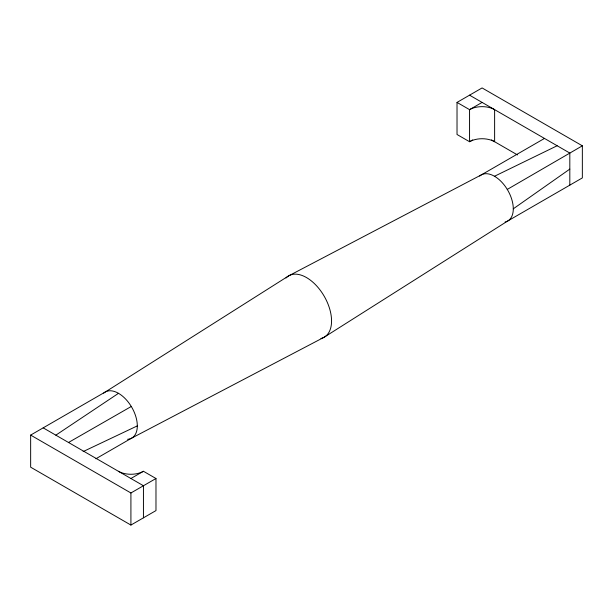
<?xml version="1.0" encoding="UTF-8"?>
<svg xmlns="http://www.w3.org/2000/svg" width="613" height="613" viewBox="0 0 613 613"><rect width="100%" height="100%" fill="white"/><g stroke="black" fill="none" stroke-linecap="round" stroke-linejoin="round"><path stroke-width="0.92" d="M513.288 208.818L569.814 169.096M55.844 435.169L118.508 393.324M507.265 189.417L582.35 145.817L582.35 177.908L507.265 221.27L324.223 337.196L131.282 438.333L95.881 458.769M457.022 102.409L469.558 109.643A17.723 10.229 0 0 1 494.622 109.643L494.622 141.726A17.723 10.229 0 0 0 469.558 141.726L457.022 134.492L457.022 102.409L482.086 87.935L582.35 145.817M482.086 102.409L469.558 109.643L469.558 141.726L472.692 139.917M118.378 471.274A17.723 10.229 0 0 0 143.442 471.274L155.978 478.508L155.978 510.591L130.914 525.065L30.65 467.183L30.65 435.092L105.735 391.73L288.777 275.804L481.718 174.667L544.49 138.431M130.914 478.508L143.442 471.274M30.65 435.092L130.914 492.982L155.978 478.508M68.51 442.486L131.282 406.48M494.492 176.26L557.156 145.748M83.13 451.589L137.312 425.889M469.558 95.168L569.814 153.058L569.814 185.141M491.488 139.917L517.51 154.943M43.186 427.859L143.442 485.741L143.442 517.832M130.914 492.982L130.914 525.065M103.674 393.14A26.589 15.348 60 0 1 132.822 409.216A26.589 15.348 60 0 1 127.558 439.283M479.657 176.069A26.589 15.348 60 0 1 508.185 191.003A26.589 15.348 60 0 1 505.097 222.013M286.003 278.011A35.447 20.467 60 0 1 324.223 296.271A35.447 20.467 60 0 1 320.928 338.499"/></g></svg>
